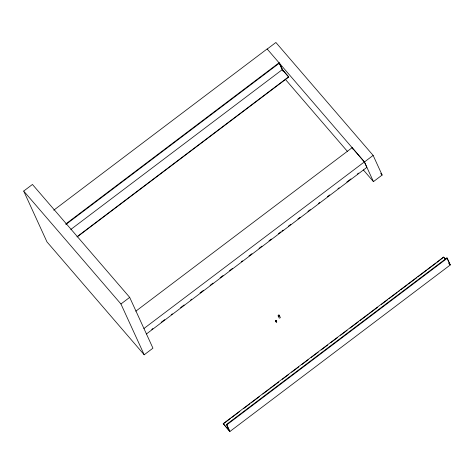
<?xml version="1.0" encoding="UTF-8"?>
<svg xmlns="http://www.w3.org/2000/svg" width="474" height="474" viewBox="0 0 474 474"><rect width="100%" height="100%" fill="white"/><g stroke="black" fill="none" stroke-linecap="round" stroke-linejoin="round"><path stroke-width="0.71" d="M276.17 320.477C276.449 321.893 275.667 320.021 275.909 320.88C276.135 320.187 275.424 321.123 275.708 321.094L275.394 320.845M276.798 321.97L276.395 322.462L276.046 322.059M275.886 320.471L275.975 320.886M275.72 320.993C274.772 320.234 276.407 321.615 275.471 321.254M276.093 321.011L276.135 320.75M275.72 320.608L276.016 320.886M279.293 315.631C278.653 316.988 277.705 314.854 279.145 315.293M275.548 320.72L276.04 321.271L275.364 321.111M276.152 321.372C276.324 320.009 275.05 321.686 276.129 321.325M23.7 191.069L32.445 184.463L129.692 297.376L152.948 348.177L144.203 354.783L46.956 241.87L23.7 191.069L120.947 303.988L144.203 354.783M53.752 210.195L267.123 48.946L364.447 161.978L373.441 181.625L382.139 175.054L373.139 155.407L275.898 42.488L267.2 49.059M65.767 223.977L279.115 62.746L279.429 63.107L282.386 69.565L288.737 77.049L77.155 236.941M65.993 224.409L279.429 63.107M70.804 229.463L282.386 69.565M77.049 236.71L288.63 76.818M120.947 303.988L129.692 297.376M135.819 311.181L352.135 147.704L364.376 161.912L366.87 167.375L146.43 333.969M143.93 328.512L364.376 161.912M364.447 161.978L373.139 155.407M151.716 329.448L152.895 328.553M161.148 322.32L164.685 319.648M171.167 314.748L172.346 313.853M180.6 307.62L184.131 304.948M190.619 300.048L191.798 299.153M200.046 292.92L203.583 290.248M210.071 285.348L213.016 283.12M220.09 277.776L223.035 275.548M229.517 270.648L232.467 268.42M241.307 261.737L242.487 260.848M248.969 255.948L251.919 253.72M258.988 248.376L261.938 246.148M269.013 240.804L271.371 239.02M278.439 233.676L280.798 231.893M281.977 231.004L283.156 230.115M288.459 226.104L290.817 224.321M297.891 218.976L300.249 217.193M307.91 211.404L310.269 209.621M318.522 203.387L319.701 202.493M327.362 196.704L329.72 194.921M337.974 188.688L339.153 187.799M346.814 182.004L350.938 178.888M357.426 173.988L358.605 173.099M223.218 423.667L229.463 430.913L226.501 424.455L446.923 257.88L447.237 258.247L450.3 264.936L229.878 431.512L223.218 423.667L443.64 257.092L445.56 259.319M223.912 423.454L230.394 418.554M231.573 417.665L239.826 411.426M243.363 408.754L249.845 403.854M251.024 402.965L259.272 396.732M262.809 394.06L269.291 389.16M270.47 388.265L278.724 382.032M282.261 379.36L288.743 374.46M291.688 372.232L298.762 366.888M301.707 364.66L308.189 359.76M311.14 357.538L318.208 352.188M321.159 349.966L327.641 345.066M330.585 342.838L337.66 337.494M340.605 335.266L347.087 330.366M350.037 328.138L358.285 321.905M360.056 320.566L368.304 314.333M369.483 313.444L377.737 307.205M381.274 304.533L387.756 299.633M388.935 298.744L397.182 292.505M398.361 291.617L399.541 290.728M400.72 289.833L407.202 284.939M408.381 284.044L416.634 277.811M417.813 276.917L426.653 270.239M427.832 269.351L436.08 263.111M437.259 262.223L443.64 257.092M229.878 431.512L226.815 424.822L447.237 258.247M276.295 320.631L276.146 321.082M279.239 315.376C277.225 314.469 279.411 317.55 279.198 315.281M380.693 173.377L382.139 175.054M288.737 77.049L282.178 69.435L279.731 64.085M448.919 263.224L449.879 264.338L446.923 257.88M443.747 257.323L445.619 259.497M448.896 263.301L450.3 264.936M285.342 79.33L347.448 151.443M363.333 169.888L373.441 181.625M226.501 424.455L226.815 424.822M352.135 147.704L352.751 149.043M279.364 63.16L283.037 71.189M279.879 316.739A0.758 0.664 -24.6 0 1 280.258 317.598A0.758 0.664 -24.6 0 1 279.281 318.03A0.758 0.664 -24.6 0 1 278.902 317.171M278.694 316.383A0.758 0.664 -24.6 0 0 279.506 315.394A0.758 0.664 -24.6 0 0 278.232 315.329A0.758 0.664 -24.6 0 0 278.694 316.383"/></g></svg>
